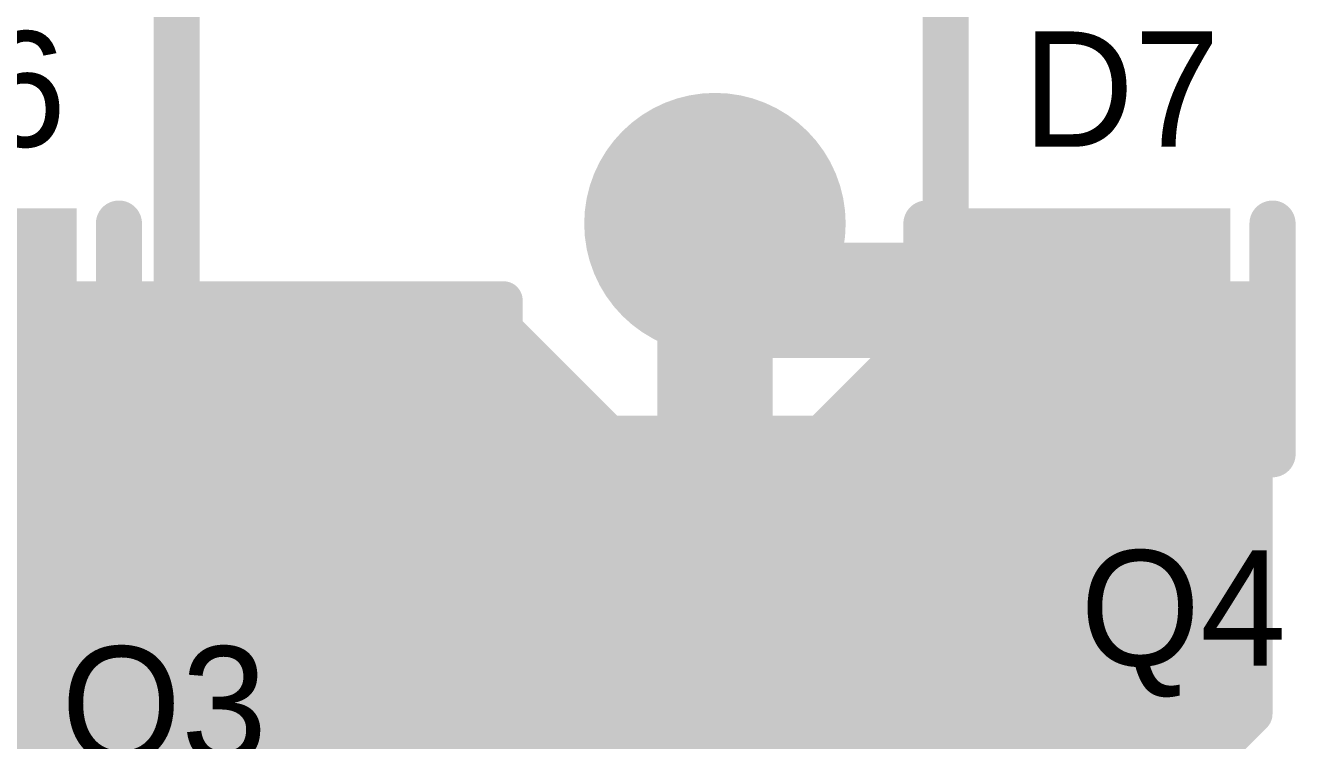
# Model space of a CAD drawing. Header units: millimetres. Extents: x 1.9 to 5.81, y 3 to 5.61.
# Drawn here: x 4.6807 to 5.011, y 4.3655 to 4.5516 of the extents above; entities that cross this region are included whole.
import ezdxf

# ---------------------------------------------------------------- set-up
doc = ezdxf.new("R2010")
doc.units = ezdxf.units.MM
doc.header["$MEASUREMENT"] = 0
for name, color, linetype in [('BottomLayer', 5, 'Continuous'), ('BottomSolder', 6, 'Continuous'), ('MultiLayer', 9, 'Continuous'), ('TopLayer', 1, 'Continuous'), ('TopOverlay', 2, 'Continuous'), ('TopPaste', 8, 'Continuous'), ('TopSolder', 216, 'Continuous')]:
    doc.layers.add(name, color=color, linetype=linetype)

msp = doc.modelspace()

# ---------------------------------------------------------------- linework, layer by layer
at = {"layer": 'BottomLayer'}
for points, const_width in [([(4.845, 4.5, 1), (4.875, 4.5, 1)], 0.03), ([(4.6775, 4.48, 1), (4.6825, 4.48, 1)], 0.005), ([(4.6875, 4.48, 1), (4.6925, 4.48, 1)], 0.005), ([(4.6975, 4.48, 1), (4.7025, 4.48, 1)], 0.005), ([(4.7075, 4.48, 1), (4.7125, 4.48, 1)], 0.005), ([(4.7175, 4.48, 1), (4.7225, 4.48, 1)], 0.005), ([(4.7275, 4.48, 1), (4.7325, 4.48, 1)], 0.005), ([(4.7375, 4.48, 1), (4.7425, 4.48, 1)], 0.005), ([(4.7475, 4.48, 1), (4.7525, 4.48, 1)], 0.005), ([(4.7575, 4.48, 1), (4.7625, 4.48, 1)], 0.005), ([(4.7675, 4.48, 1), (4.7725, 4.48, 1)], 0.005), ([(4.7775, 4.48, 1), (4.7825, 4.48, 1)], 0.005), ([(4.7875, 4.48, 1), (4.7925, 4.48, 1)], 0.005), ([(4.7975, 4.48, 1), (4.8025, 4.48, 1)], 0.005), ([(4.8025, 4.48, 1), (4.8075, 4.48, 1)], 0.005), ([(4.8025, 4.48, 1), (4.8075, 4.48, 1)], 0.005), ([(4.8025, 4.48, 1), (4.8075, 4.48, 1)], 0.005), ([(4.9125, 4.48, 1), (4.9175, 4.48, 1)], 0.005), ([(4.9125, 4.48, 1), (4.9175, 4.48, 1)], 0.005), ([(4.9125, 4.48, 1), (4.9175, 4.48, 1)], 0.005), ([(4.9175, 4.48, 1), (4.9225, 4.48, 1)], 0.005), ([(4.9275, 4.48, 1), (4.9325, 4.48, 1)], 0.005), ([(4.9375, 4.48, 1), (4.9425, 4.48, 1)], 0.005), ([(4.9475, 4.48, 1), (4.9525, 4.48, 1)], 0.005), ([(4.9575, 4.48, 1), (4.9625, 4.48, 1)], 0.005), ([(4.9675, 4.48, 1), (4.9725, 4.48, 1)], 0.005), ([(4.9775, 4.48, 1), (4.9825, 4.48, 1)], 0.005), ([(4.9875, 4.48, 1), (4.9925, 4.48, 1)], 0.005), ([(4.9975, 4.48, 1), (5.0025, 4.48, 1)], 0.005), ([(4.9975, 4.48, 1), (5.0025, 4.48, 1)], 0.005), ([(4.9975, 4.48, 1), (5.0025, 4.48, 1)], 0.005), ([(4.9975, 4.48, 1), (5.0025, 4.48, 1)], 0.005), ([(4.8025, 4.4725, 1), (4.8075, 4.4725, 1)], 0.005), ([(4.8025, 4.4725, 1), (4.8075, 4.4725, 1)], 0.005), ([(4.9125, 4.4725, 1), (4.9175, 4.4725, 1)], 0.005), ([(4.9125, 4.4725, 1), (4.9175, 4.4725, 1)], 0.005), ([(4.805, 4.47, 1), (4.81, 4.47, 1)], 0.005), ([(4.91, 4.47, 1), (4.915, 4.47, 1)], 0.005), ([(4.9975, 4.47, 1), (5.0025, 4.47, 1)], 0.005), ([(4.8075, 4.4675, 1), (4.8125, 4.4675, 1)], 0.005), ([(4.9075, 4.4675, 1), (4.9125, 4.4675, 1)], 0.005), ([(4.815, 4.46, 1), (4.82, 4.46, 1)], 0.005), ([(4.9, 4.46, 1), (4.905, 4.46, 1)], 0.005), ([(4.9975, 4.46, 1), (5.0025, 4.46, 1)], 0.005), ([(4.8175, 4.4575, 1), (4.8225, 4.4575, 1)], 0.005), ([(4.8975, 4.4575, 1), (4.9025, 4.4575, 1)], 0.005), ([(4.825, 4.45, 1), (4.83, 4.45, 1)], 0.005), ([(4.89, 4.45, 1), (4.895, 4.45, 1)], 0.005), ([(4.9975, 4.45, 1), (5.0025, 4.45, 1)], 0.005), ([(4.8275, 4.4475, 1), (4.8325, 4.4475, 1)], 0.005), ([(4.83, 4.445, 1), (4.835, 4.445, 1)], 0.005), ([(4.83, 4.445, 1), (4.835, 4.445, 1)], 0.005), ([(4.8375, 4.445, 1), (4.8425, 4.445, 1)], 0.005), ([(4.8475, 4.445, 1), (4.8525, 4.445, 1)], 0.005), ([(4.8575, 4.445, 1), (4.8625, 4.445, 1)], 0.005), ([(4.8675, 4.445, 1), (4.8725, 4.445, 1)], 0.005), ([(4.8775, 4.445, 1), (4.8825, 4.445, 1)], 0.005), ([(4.885, 4.445, 1), (4.89, 4.445, 1)], 0.005), ([(4.885, 4.445, 1), (4.89, 4.445, 1)], 0.005), ([(4.8875, 4.4475, 1), (4.8925, 4.4475, 1)], 0.005), ([(4.9975, 4.44, 1), (5.0025, 4.44, 1)], 0.005), ([(4.9975, 4.43, 1), (5.0025, 4.43, 1)], 0.005), ([(4.9975, 4.42, 1), (5.0025, 4.42, 1)], 0.005), ([(4.9975, 4.41, 1), (5.0025, 4.41, 1)], 0.005), ([(4.9975, 4.4, 1), (5.0025, 4.4, 1)], 0.005), ([(4.9975, 4.39, 1), (5.0025, 4.39, 1)], 0.005), ([(4.9975, 4.38, 1), (5.0025, 4.38, 1)], 0.005), ([(4.9975, 4.37243, 1), (5.0025, 4.37243, 1)], 0.005), ([(4.9975, 4.37243, 1), (5.0025, 4.37243, 1)], 0.005), ([(4.9975, 4.37243, 1), (5.0025, 4.37243, 1)], 0.005), ([(4.99507, 4.37, 1), (5.00007, 4.37, 1)], 0.005), ([(4.9875, 4.36243, 1), (4.9925, 4.36243, 1)], 0.005)]:
    msp.add_lwpolyline(points, format="xyb", close=True, dxfattribs=dict(at, const_width=const_width))
at = {"layer": 'BottomLayer', "const_width": 0.01}
for points in [[(4.615, 4.48), (4.805, 4.48)], [(4.615, 4.48), (4.805, 4.48)], [(4.68, 4.17), (4.68, 4.48)], [(4.69, 4.17), (4.69, 4.48)], [(4.7, 4.17), (4.7, 4.48)], [(4.71, 4.17), (4.71, 4.48)], [(4.72, 4.17), (4.72, 4.48)], [(4.73, 4.17), (4.73, 4.48)], [(4.74, 4.17), (4.74, 4.48)], [(4.75, 4.2), (4.75, 4.48)], [(4.76, 4.22243), (4.76, 4.48)], [(4.77, 4.23243), (4.77, 4.48)], [(4.78, 4.24243), (4.78, 4.48)], [(4.79, 4.25243), (4.79, 4.48)], [(4.8, 4.26243), (4.8, 4.48)], [(4.805, 4.4725), (4.805, 4.48)], [(4.915, 4.48), (5, 4.48)], [(4.915, 4.48), (5, 4.48)], [(4.915, 4.4725), (4.915, 4.48)], [(4.92, 4.3), (4.92, 4.48)], [(4.93, 4.3), (4.93, 4.48)], [(4.94, 4.3), (4.94, 4.48)], [(4.95, 4.29828), (4.95, 4.48)], [(4.96, 4.29236), (4.96, 4.48)], [(4.97, 4.33), (4.97, 4.48)], [(4.98, 4.35243), (4.98, 4.48)], [(4.99, 4.36243), (4.99, 4.48)], [(5, 4.37243), (5, 4.48)], [(5, 4.37243), (5, 4.48)], [(4.805, 4.4725), (4.8325, 4.445)], [(4.8875, 4.445), (4.915, 4.4725)], [(4.6125, 4.47), (4.8075, 4.47)], [(4.9125, 4.47), (5, 4.47)], [(4.81, 4.27243), (4.81, 4.4675)], [(4.91, 4.3), (4.91, 4.4675)], [(4.6025, 4.46), (4.8175, 4.46)], [(4.9025, 4.46), (5, 4.46)], [(4.82, 4.28243), (4.82, 4.4575)], [(4.9, 4.3), (4.9, 4.4575)], [(4.5925, 4.45), (4.8275, 4.45)], [(4.8925, 4.45), (5, 4.45)], [(4.83, 4.29236), (4.83, 4.4475)], [(4.8325, 4.445), (4.8875, 4.445)], [(4.84, 4.29828), (4.84, 4.445)], [(4.85, 4.3), (4.85, 4.445)], [(4.86, 4.3), (4.86, 4.445)], [(4.87, 4.3), (4.87, 4.445)], [(4.88, 4.3), (4.88, 4.445)], [(4.89, 4.3), (4.89, 4.4475)], [(4.17387, 4.44), (5, 4.44)], [(4.17031, 4.43), (5, 4.43)], [(4.16354, 4.42), (5, 4.42)], [(4.15062, 4.41), (5, 4.41)], [(4.12384, 4.4), (5, 4.4)], [(4.11384, 4.39), (5, 4.39)], [(4.10333, 4.38), (5, 4.38)], [(4.9788, 4.35123), (5, 4.37243)], [(3.43384, 4.37), (4.99757, 4.37)]]:
    msp.add_lwpolyline(points, dxfattribs=at)
at = {"layer": 'BottomSolder', "const_width": 0.034}
msp.add_lwpolyline([(4.843, 4.5, 1), (4.877, 4.5, 1)], format="xyb", close=True, dxfattribs=at)
msp.add_lwpolyline([(4.843, 4.5, 1), (4.877, 4.5, 1)], format="xyb", close=True, dxfattribs=at)
at = {"layer": 'MultiLayer', "const_width": 0.03}
msp.add_lwpolyline([(4.845, 4.5, 1), (4.875, 4.5, 1)], format="xyb", close=True, dxfattribs=at)
at = {"layer": 'TopLayer'}
for points, const_width in [([(4.845, 4.5, 1), (4.875, 4.5, 1)], 0.03), ([(4.8525, 4.5, 1), (4.8675, 4.5, 1)], 0.015), ([(4.8625, 4.48, 1), (4.8775, 4.48, 1)], 0.015), ([(4.9525, 4.48, 1), (4.9675, 4.48, 1)], 0.015), ([(4.7125, 4.48, 1), (4.7175, 4.48, 1)], 0.005), ([(4.7125, 4.48, 1), (4.7175, 4.48, 1)], 0.005), ([(4.7125, 4.48, 1), (4.7175, 4.48, 1)], 0.005), ([(4.7175, 4.48, 1), (4.7225, 4.48, 1)], 0.005), ([(4.7275, 4.48, 1), (4.7325, 4.48, 1)], 0.005), ([(4.7375, 4.48, 1), (4.7425, 4.48, 1)], 0.005), ([(4.7475, 4.48, 1), (4.7525, 4.48, 1)], 0.005), ([(4.7575, 4.48, 1), (4.7625, 4.48, 1)], 0.005), ([(4.7675, 4.48, 1), (4.7725, 4.48, 1)], 0.005), ([(4.7775, 4.48, 1), (4.7825, 4.48, 1)], 0.005), ([(4.7875, 4.48, 1), (4.7925, 4.48, 1)], 0.005), ([(4.7975, 4.48, 1), (4.8025, 4.48, 1)], 0.005), ([(4.8025, 4.48, 1), (4.8075, 4.48, 1)], 0.005), ([(4.8025, 4.48, 1), (4.8075, 4.48, 1)], 0.005), ([(4.8025, 4.48, 1), (4.8075, 4.48, 1)], 0.005), ([(4.8025, 4.4725, 1), (4.8075, 4.4725, 1)], 0.005), ([(4.8025, 4.4725, 1), (4.8075, 4.4725, 1)], 0.005), ([(4.7125, 4.47, 1), (4.7175, 4.47, 1)], 0.005), ([(4.805, 4.47, 1), (4.81, 4.47, 1)], 0.005), ([(4.8075, 4.4675, 1), (4.8125, 4.4675, 1)], 0.005), ([(4.7125, 4.46, 1), (4.7175, 4.46, 1)], 0.005), ([(4.815, 4.46, 1), (4.82, 4.46, 1)], 0.005), ([(4.8175, 4.4575, 1), (4.8225, 4.4575, 1)], 0.005), ([(4.8175, 4.4575, 1), (4.8225, 4.4575, 1)], 0.005), ([(4.8175, 4.4575, 1), (4.8225, 4.4575, 1)], 0.005), ([(4.7125, 4.45, 1), (4.7175, 4.45, 1)], 0.005), ([(4.8175, 4.45, 1), (4.8225, 4.45, 1)], 0.005), ([(4.8175, 4.445, 1), (4.8225, 4.445, 1)], 0.005), ([(4.8175, 4.445, 1), (4.8225, 4.445, 1)], 0.005), ([(4.8175, 4.445, 1), (4.8225, 4.445, 1)], 0.005), ([(4.7125, 4.44, 1), (4.7175, 4.44, 1)], 0.005), ([(4.8175, 4.44, 1), (4.8225, 4.44, 1)], 0.005), ([(4.8975, 4.44, 1), (4.9025, 4.44, 1)], 0.005), ([(4.8975, 4.44, 1), (4.9025, 4.44, 1)], 0.005), ([(4.8975, 4.44, 1), (4.9025, 4.44, 1)], 0.005), ([(4.8975, 4.44, 1), (4.9025, 4.44, 1)], 0.005), ([(4.8975, 4.44, 1), (4.9025, 4.44, 1)], 0.005), ([(4.9025, 4.44, 1), (4.9075, 4.44, 1)], 0.005), ([(4.9025, 4.44, 1), (4.9075, 4.44, 1)], 0.005), ([(4.9025, 4.44, 1), (4.9075, 4.44, 1)], 0.005), ([(4.6975, 4.435, 1), (4.7025, 4.435, 1)], 0.005), ([(4.6975, 4.435, 1), (4.7025, 4.435, 1)], 0.005), ([(4.6975, 4.435, 1), (4.7025, 4.435, 1)], 0.005), ([(4.6975, 4.435, 1), (4.7025, 4.435, 1)], 0.005), ([(4.7075, 4.435, 1), (4.7125, 4.435, 1)], 0.005), ([(4.7125, 4.435, 1), (4.7175, 4.435, 1)], 0.005), ([(4.7125, 4.435, 1), (4.7175, 4.435, 1)], 0.005), ([(4.9025, 4.435, 1), (4.9075, 4.435, 1)], 0.005), ([(4.9025, 4.435, 1), (4.9075, 4.435, 1)], 0.005), ([(4.9075, 4.435, 1), (4.9125, 4.435, 1)], 0.005), ([(4.9175, 4.435, 1), (4.9225, 4.435, 1)], 0.005), ([(4.9275, 4.435, 1), (4.9325, 4.435, 1)], 0.005), ([(4.9375, 4.435, 1), (4.9425, 4.435, 1)], 0.005), ([(4.9475, 4.435, 1), (4.9525, 4.435, 1)], 0.005), ([(4.9575, 4.435, 1), (4.9625, 4.435, 1)], 0.005), ([(4.9675, 4.435, 1), (4.9725, 4.435, 1)], 0.005), ([(4.9775, 4.435, 1), (4.9825, 4.435, 1)], 0.005), ([(4.9875, 4.435, 1), (4.9925, 4.435, 1)], 0.005), ([(4.9875, 4.435, 1), (4.9925, 4.435, 1)], 0.005), ([(4.9875, 4.435, 1), (4.9925, 4.435, 1)], 0.005), ([(4.6975, 4.43, 1), (4.7025, 4.43, 1)], 0.005), ([(4.8175, 4.43, 1), (4.8225, 4.43, 1)], 0.005), ([(4.8975, 4.43, 1), (4.9025, 4.43, 1)], 0.005), ([(4.9875, 4.43, 1), (4.9925, 4.43, 1)], 0.005), ([(4.6975, 4.42, 1), (4.7025, 4.42, 1)], 0.005), ([(4.8175, 4.42, 1), (4.8225, 4.42, 1)], 0.005), ([(4.8975, 4.42, 1), (4.9025, 4.42, 1)], 0.005), ([(4.9875, 4.42, 1), (4.9925, 4.42, 1)], 0.005), ([(4.6975, 4.41, 1), (4.7025, 4.41, 1)], 0.005), ([(4.8175, 4.41, 1), (4.8225, 4.41, 1)], 0.005), ([(4.8975, 4.41, 1), (4.9025, 4.41, 1)], 0.005), ([(4.9875, 4.41, 1), (4.9925, 4.41, 1)], 0.005), ([(4.8525, 4.395, 1), (4.8675, 4.395, 1)], 0.015), ([(4.6975, 4.4, 1), (4.7025, 4.4, 1)], 0.005), ([(4.8175, 4.4, 1), (4.8225, 4.4, 1)], 0.005), ([(4.8975, 4.4, 1), (4.9025, 4.4, 1)], 0.005), ([(4.9875, 4.4, 1), (4.9925, 4.4, 1)], 0.005), ([(4.6975, 4.395, 1), (4.7025, 4.395, 1)], 0.005), ([(4.8175, 4.395, 1), (4.8225, 4.395, 1)], 0.005), ([(4.8175, 4.395, 1), (4.8225, 4.395, 1)], 0.005), ([(4.8175, 4.395, 1), (4.8225, 4.395, 1)], 0.005), ([(4.8975, 4.395, 1), (4.9025, 4.395, 1)], 0.005), ([(4.6975, 4.39, 1), (4.7025, 4.39, 1)], 0.005), ([(4.8175, 4.39, 1), (4.8225, 4.39, 1)], 0.005), ([(4.8975, 4.39, 1), (4.9025, 4.39, 1)], 0.005), ([(4.9875, 4.39, 1), (4.9925, 4.39, 1)], 0.005), ([(4.6975, 4.38, 1), (4.7025, 4.38, 1)], 0.005), ([(4.8175, 4.38, 1), (4.8225, 4.38, 1)], 0.005), ([(4.8975, 4.38, 1), (4.9025, 4.38, 1)], 0.005), ([(4.9875, 4.38, 1), (4.9925, 4.38, 1)], 0.005), ([(4.6975, 4.37, 1), (4.7025, 4.37, 1)], 0.005), ([(4.8175, 4.37, 1), (4.8225, 4.37, 1)], 0.005), ([(4.8975, 4.37, 1), (4.9025, 4.37, 1)], 0.005), ([(4.9875, 4.37, 1), (4.9925, 4.37, 1)], 0.005)]:
    msp.add_lwpolyline(points, format="xyb", close=True, dxfattribs=dict(at, const_width=const_width))
for points, const_width in [([(4.86, 4.395), (4.86, 4.5)], 0.03), ([(4.87, 4.48), (4.96, 4.48)], 0.03), ([(4.715, 4.48), (4.805, 4.48)], 0.01), ([(4.715, 4.48), (4.805, 4.48)], 0.01), ([(4.715, 4.435), (4.715, 4.48)], 0.01), ([(4.72, 4.355), (4.72, 4.48)], 0.01), ([(4.73, 4.355), (4.73, 4.48)], 0.01), ([(4.74, 4.355), (4.74, 4.48)], 0.01), ([(4.75, 4.26243), (4.75, 4.48)], 0.01), ([(4.76, 4.27243), (4.76, 4.48)], 0.01), ([(4.77, 4.28243), (4.77, 4.48)], 0.01), ([(4.78, 4.355), (4.78, 4.48)], 0.01), ([(4.79, 4.355), (4.79, 4.48)], 0.01), ([(4.8, 4.355), (4.8, 4.48)], 0.01), ([(4.805, 4.4725), (4.805, 4.48)], 0.01), ([(4.805, 4.4725), (4.82, 4.4575)], 0.01), ([(4.715, 4.47), (4.8075, 4.47)], 0.01), ([(4.81, 4.355), (4.81, 4.4675)], 0.01), ([(4.715, 4.46), (4.8175, 4.46)], 0.01), ([(4.82, 4.445), (4.82, 4.4575)], 0.01), ([(4.82, 4.355), (4.82, 4.4575)], 0.01), ([(4.715, 4.45), (4.82, 4.45)], 0.01), ([(4.82, 4.395), (4.82, 4.445)], 0.01), ([(4.82, 4.395), (4.82, 4.445)], 0.01), ([(4.715, 4.44), (4.82, 4.44)], 0.01), ([(4.9, 4.44), (4.905, 4.44)], 0.01), ([(4.9, 4.44), (4.905, 4.44)], 0.01), ([(4.9, 4.395), (4.9, 4.44)], 0.01), ([(4.9, 4.355), (4.9, 4.44)], 0.01), ([(4.9, 4.355), (4.9, 4.44)], 0.01), ([(4.905, 4.435), (4.905, 4.44)], 0.01), ([(4.7, 4.435), (4.715, 4.435)], 0.01), ([(4.7, 4.395), (4.7, 4.435)], 0.01), ([(4.7, 4.355), (4.7, 4.435)], 0.01), ([(4.7, 4.355), (4.7, 4.435)], 0.01), ([(4.71, 4.355), (4.71, 4.435)], 0.01), ([(4.905, 4.435), (4.99, 4.435)], 0.01), ([(4.91, 4.355), (4.91, 4.435)], 0.01), ([(4.92, 4.355), (4.92, 4.435)], 0.01), ([(4.93, 4.355), (4.93, 4.435)], 0.01), ([(4.94, 4.355), (4.94, 4.435)], 0.01), ([(4.95, 4.31243), (4.95, 4.435)], 0.01), ([(4.96, 4.32243), (4.96, 4.435)], 0.01), ([(4.97, 4.33243), (4.97, 4.435)], 0.01), ([(4.98, 4.34243), (4.98, 4.435)], 0.01), ([(4.99, 4.35243), (4.99, 4.435)], 0.01), ([(4.99, 4.35243), (4.99, 4.435)], 0.01), ([(4.7, 4.43), (4.82, 4.43)], 0.01), ([(4.9, 4.43), (4.99, 4.43)], 0.01), ([(4.7, 4.42), (4.82, 4.42)], 0.01), ([(4.9, 4.42), (4.99, 4.42)], 0.01), ([(4.7, 4.41), (4.82, 4.41)], 0.01), ([(4.9, 4.41), (4.99, 4.41)], 0.01), ([(4.7, 4.4), (4.82, 4.4)], 0.01), ([(4.9, 4.4), (4.99, 4.4)], 0.01), ([(4.82, 4.355), (4.82, 4.395)], 0.01), ([(4.7, 4.39), (4.82, 4.39)], 0.01), ([(4.9, 4.39), (4.99, 4.39)], 0.01), ([(4.7, 4.38), (4.82, 4.38)], 0.01), ([(4.9, 4.38), (4.99, 4.38)], 0.01), ([(4.7, 4.37), (4.82, 4.37)], 0.01), ([(4.9, 4.37), (4.99, 4.37)], 0.01)]:
    msp.add_lwpolyline(points, dxfattribs=dict(at, const_width=const_width))
for points in [[(4.69, 4.46), (4.69, 4.5), (4.63, 4.46), (4.63, 4.5)], [(4.99, 4.46), (4.99, 4.5), (4.93, 4.46), (4.93, 4.5)], [(4.845, 4.37), (4.875, 4.37), (4.845, 4.42), (4.875, 4.42)]]:
    msp.add_solid(points, dxfattribs=at)
at = {"layer": 'TopOverlay'}
for points, const_width in [([(4.72, 4.44), (4.72, 5.26)], 0.012), ([(4.92, 4.44), (4.92, 5.26)], 0.012), ([(4.705, 4.44), (4.705, 4.5)], 0.012), ([(4.915, 4.44), (4.915, 4.5)], 0.012), ([(5.005, 4.44), (5.005, 4.5)], 0.012), ([(4.615, 4.44), (4.705, 4.44)], 0.012), ([(4.72, 4.44), (4.92, 4.44)], 0.012), ([(4.915, 4.44), (5.005, 4.44)], 0.012), ([(4.7, 4.4), (4.74, 4.4)], 0.01), ([(4.74, 4.3), (4.74, 4.4)], 0.01), ([(4.78, 4.3), (4.78, 4.4)], 0.01), ([(4.78, 4.4), (4.82, 4.4)], 0.01), ([(4.9, 4.4), (4.94, 4.4)], 0.01), ([(4.94, 4.3), (4.94, 4.4)], 0.01)]:
    msp.add_lwpolyline(points, dxfattribs=dict(at, const_width=const_width))
for points, const_width in [([(4.702, 4.5, 1), (4.708, 4.5, 1)], 0.006), ([(4.912, 4.5, 1), (4.918, 4.5, 1)], 0.006), ([(5.002, 4.5, 1), (5.008, 4.5, 1)], 0.006), ([(4.702, 4.44, 1), (4.708, 4.44, 1)], 0.006), ([(4.702, 4.44, 1), (4.708, 4.44, 1)], 0.006), ([(4.717, 4.44, 1), (4.723, 4.44, 1)], 0.006), ([(4.717, 4.44, 1), (4.723, 4.44, 1)], 0.006), ([(4.912, 4.44, 1), (4.918, 4.44, 1)], 0.006), ([(4.912, 4.44, 1), (4.918, 4.44, 1)], 0.006), ([(4.917, 4.44, 1), (4.923, 4.44, 1)], 0.006), ([(4.917, 4.44, 1), (4.923, 4.44, 1)], 0.006), ([(5.002, 4.44, 1), (5.008, 4.44, 1)], 0.006), ([(5.002, 4.44, 1), (5.008, 4.44, 1)], 0.006), ([(4.6975, 4.4, 1), (4.7025, 4.4, 1)], 0.005), ([(4.7375, 4.4, 1), (4.7425, 4.4, 1)], 0.005), ([(4.7375, 4.4, 1), (4.7425, 4.4, 1)], 0.005), ([(4.7775, 4.4, 1), (4.7825, 4.4, 1)], 0.005), ([(4.7775, 4.4, 1), (4.7825, 4.4, 1)], 0.005), ([(4.8175, 4.4, 1), (4.8225, 4.4, 1)], 0.005), ([(4.8975, 4.4, 1), (4.9025, 4.4, 1)], 0.005), ([(4.9375, 4.4, 1), (4.9425, 4.4, 1)], 0.005), ([(4.9375, 4.4, 1), (4.9425, 4.4, 1)], 0.005)]:
    msp.add_lwpolyline(points, format="xyb", close=True, dxfattribs=dict(at, const_width=const_width))
at = {"layer": 'TopPaste'}
for points in [[(4.69, 4.46), (4.69, 4.5), (4.63, 4.46), (4.63, 4.5)], [(4.69, 4.46), (4.69, 4.5), (4.63, 4.46), (4.63, 4.5)], [(4.99, 4.46), (4.99, 4.5), (4.93, 4.46), (4.93, 4.5)], [(4.99, 4.46), (4.99, 4.5), (4.93, 4.46), (4.93, 4.5)], [(4.845, 4.37), (4.875, 4.37), (4.845, 4.42), (4.875, 4.42)], [(4.845, 4.37), (4.875, 4.37), (4.845, 4.42), (4.875, 4.42)]]:
    msp.add_solid(points, dxfattribs=at)
at = {"layer": 'TopSolder', "const_width": 0.034}
msp.add_lwpolyline([(4.843, 4.5, 1), (4.877, 4.5, 1)], format="xyb", close=True, dxfattribs=at)
msp.add_lwpolyline([(4.843, 4.5, 1), (4.877, 4.5, 1)], format="xyb", close=True, dxfattribs=at)
at = {"layer": 'TopSolder'}
for points in [[(4.694, 4.456), (4.694, 4.504), (4.626, 4.456), (4.626, 4.504)], [(4.694, 4.456), (4.694, 4.504), (4.626, 4.456), (4.626, 4.504)], [(4.994, 4.456), (4.994, 4.504), (4.926, 4.456), (4.926, 4.504)], [(4.994, 4.456), (4.994, 4.504), (4.926, 4.456), (4.926, 4.504)], [(4.841, 4.366), (4.879, 4.366), (4.841, 4.424), (4.879, 4.424)], [(4.841, 4.366), (4.879, 4.366), (4.841, 4.424), (4.879, 4.424)]]:
    msp.add_solid(points, dxfattribs=at)

# ---------------------------------------------------------------- texts
at = {"layer": 'TopOverlay'}
for s, p in [('D6', (4.64, 4.52)), ('D7', (4.94, 4.52)), ('Q3', (4.69, 4.36))]:
    msp.add_text(s, height=0.03, rotation=360, dxfattribs=at).set_placement(p)
msp.add_text('Q4', height=0.03, dxfattribs=at).set_placement((4.955, 4.385))

doc.saveas('drawing.dxf')
